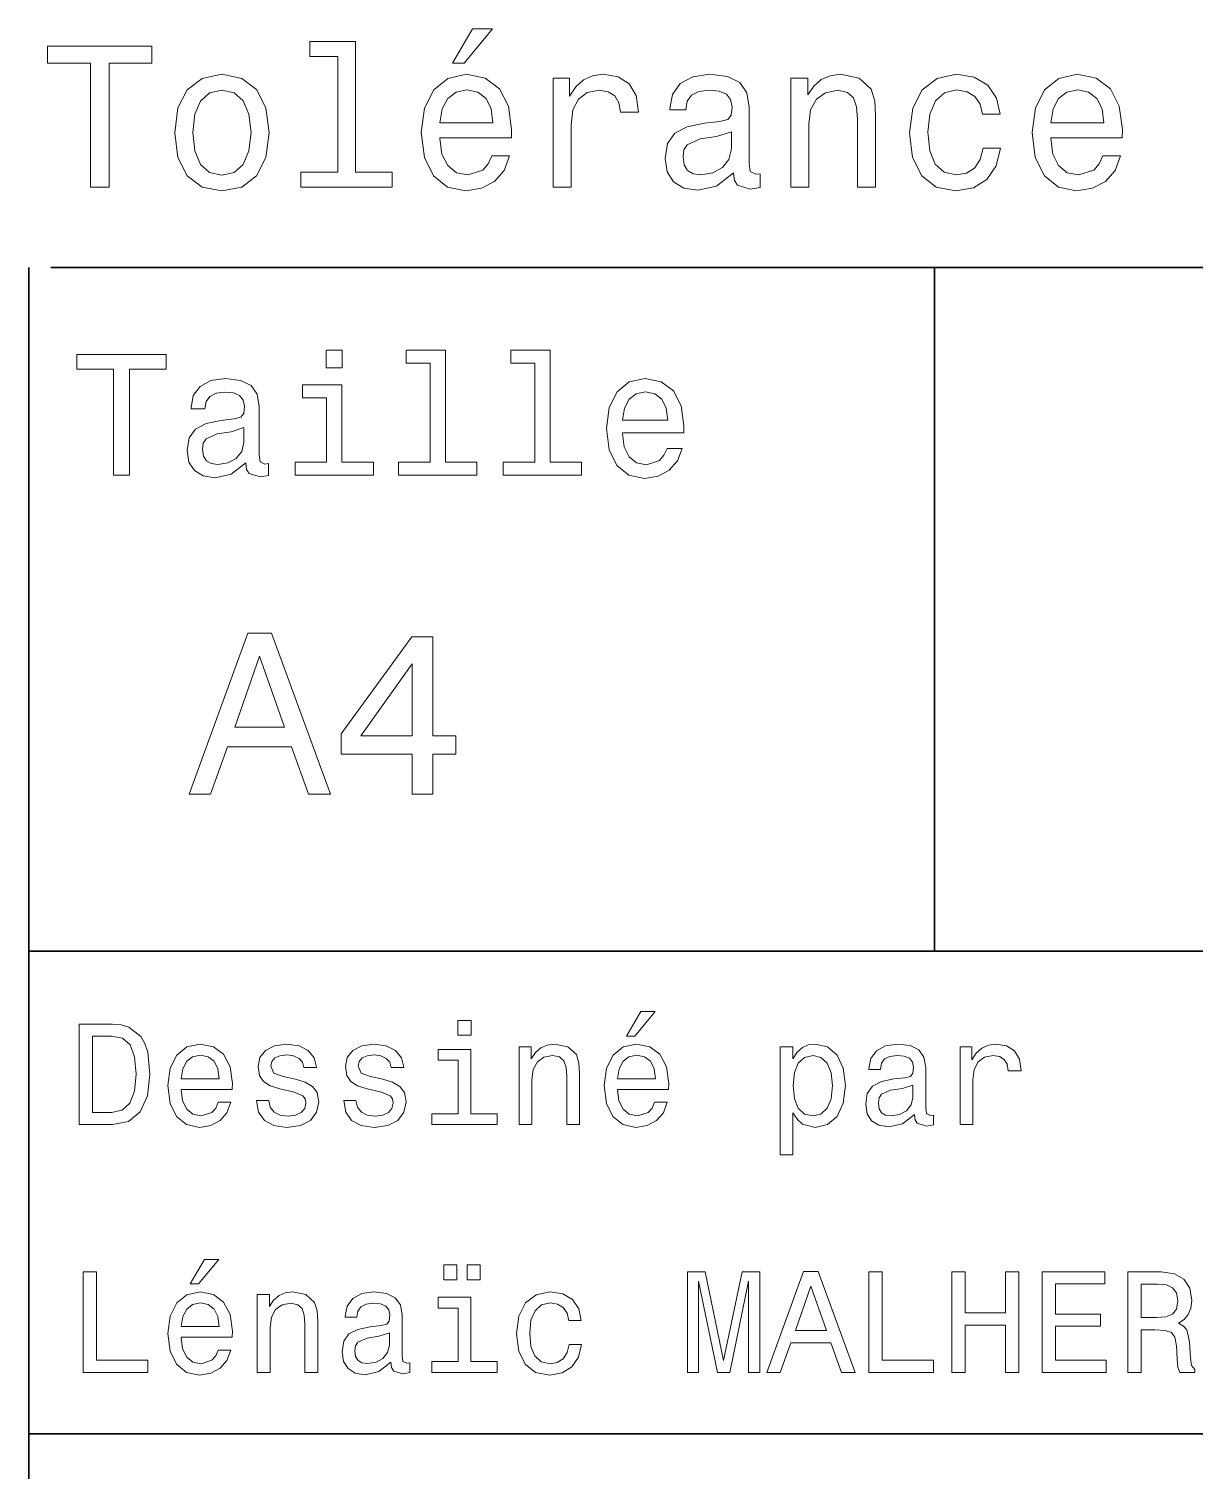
# Model space of a CAD drawing. Extents: x 0 to 297, y 0 to 210.
# Drawn here: x 97 to 125.98, y 40.08 to 75.93 of the extents above; entities that cross this region are included whole.
import ezdxf

# ---------------------------------------------------------------- set-up
doc = ezdxf.new("R2010")
doc.units = 0

msp = doc.modelspace()

# ---------------------------------------------------------------- linework, layer by layer
at = {"color": 7, "lineweight": 35}
for p, q in [((97, 10), (97, 70)), ((97.543045, 70), (287.54303, 70)), ((97, 53), (162, 53)), ((97, 41), (162, 41))]:
    msp.add_line(p, q, dxfattribs=at)
at = {"color": 7, "lineweight": 35, "ltscale": 0.425}
msp.add_line((119.5, 53), (119.5, 70), dxfattribs=at)
at = {"color": 7, "lineweight": 13}
for points in [[(107.523193, 75.074814), (107.82074, 75.074814), (108.521751, 75.932159), (108.027512, 75.932159)], [(98.53112, 71.998444), (98.995094, 71.998444), (98.995094, 75.074814), (100.054169, 75.074814), (100.054169, 75.498444), (97.466995, 75.498444), (97.466995, 75.074814), (98.53112, 75.074814)], [(104.673767, 75.246284), (104.673767, 72.371643), (103.760948, 72.371643), (103.760948, 71.998444), (106.025352, 71.998444), (106.025352, 72.371643), (105.117569, 72.371643), (105.117569, 75.619484), (103.977806, 75.619484), (103.977806, 75.246284)], [(100.624054, 73.350029), (100.70475, 72.734756), (100.936737, 72.280861), (101.304893, 71.998444), (101.799126, 71.902626), (102.288322, 71.998444), (102.656479, 72.275818), (102.888466, 72.729713), (102.974197, 73.350029), (102.888466, 73.965302), (102.656479, 74.424232), (102.288322, 74.701614), (101.799126, 74.802475), (101.304893, 74.701614), (100.936737, 74.419189), (100.70475, 73.965302)], [(107.215553, 73.223946), (108.990768, 73.223946), (108.995819, 73.430717), (108.915123, 74.010689), (108.693222, 74.444412), (108.340195, 74.706657), (107.871178, 74.802475), (107.412239, 74.701614), (107.059219, 74.419189), (106.832268, 73.960258), (106.751579, 73.355072), (106.827225, 72.734756), (107.054169, 72.280861), (107.402153, 71.998444), (107.856049, 71.902626), (108.24942, 71.968185), (108.572182, 72.139656), (108.809219, 72.411987), (108.945381, 72.775101), (108.506622, 72.775101), (108.415848, 72.573372), (108.284721, 72.422073), (107.911522, 72.301041), (107.624054, 72.356514), (107.407196, 72.533028), (107.265991, 72.820488), (107.215553, 73.208817)], [(110.029678, 71.998444), (110.47348, 71.998444), (110.47348, 73.546715), (110.518867, 73.919914), (110.655037, 74.187202), (110.876938, 74.348587), (111.174492, 74.40406), (111.396393, 74.368759), (111.56282, 74.267899), (111.663681, 74.096428), (111.698982, 73.864441), (112.147835, 73.864441), (112.087311, 74.272942), (111.920883, 74.565445), (111.643509, 74.741959), (111.265266, 74.802475), (111.008064, 74.762131), (110.786163, 74.66127), (110.589478, 74.489799), (110.433136, 74.257813), (110.433136, 74.706657), (110.029678, 74.706657)], [(114.508064, 72.351471), (114.508064, 72.336342), (114.533279, 72.164871), (114.608925, 72.043831), (114.926651, 71.948013), (115.173767, 71.988358), (115.173767, 72.331299), (115.067863, 72.31617), (114.926651, 72.381729), (114.901436, 72.583458), (114.901436, 73.985474), (114.840912, 74.343544), (114.664406, 74.595703), (114.356766, 74.747002), (113.92305, 74.802475), (113.49942, 74.741959), (113.186737, 74.570488), (112.990051, 74.3032), (112.924492, 73.950172), (112.924492, 73.919914), (113.322906, 73.919914), (113.358208, 74.131729), (113.469162, 74.283028), (113.650711, 74.373802), (113.907921, 74.409103), (114.155037, 74.383888), (114.331551, 74.308243), (114.437454, 74.177116), (114.472763, 73.99556), (114.452591, 73.783745), (114.371895, 73.677841), (114.170166, 73.627403), (113.791924, 73.587059), (113.358208, 73.496284), (113.050568, 73.3349), (112.869011, 73.082741), (112.813538, 72.709541), (112.863968, 72.376686), (113.020309, 72.12957), (113.272476, 71.973228), (113.620453, 71.917755), (114.089478, 72.023659)], [(115.935295, 71.998444), (116.379105, 71.998444), (116.379105, 73.561844), (116.424492, 73.919914), (116.57074, 74.182159), (116.797684, 74.343544), (117.100281, 74.40406), (117.342361, 74.35363), (117.493652, 74.217461), (117.569305, 73.990517), (117.594521, 73.687927), (117.594521, 71.998444), (118.038322, 71.998444), (118.038322, 73.778702), (118.01815, 74.136772), (117.927368, 74.434326), (117.629822, 74.706657), (117.165848, 74.802475), (116.908638, 74.767174), (116.69178, 74.671356), (116.50518, 74.509972), (116.358925, 74.293114), (116.358925, 74.706657), (115.935295, 74.706657)], [(120.696106, 73.80896), (121.134865, 73.80896), (121.044083, 74.212418), (120.827225, 74.530144), (120.489334, 74.72683), (120.050568, 74.802475), (119.566422, 74.701614), (119.198265, 74.419189), (118.966278, 73.960258), (118.88559, 73.344986), (118.961235, 72.734756), (119.188179, 72.280861), (119.546249, 71.998444), (120.035446, 71.902626), (120.469162, 71.978271), (120.807053, 72.190086), (121.039047, 72.522942), (121.139908, 72.966743), (120.716278, 72.966743), (120.640625, 72.684326), (120.49942, 72.472504), (120.297691, 72.341385), (120.050568, 72.301041), (119.742935, 72.3666), (119.521034, 72.568329), (119.384865, 72.896141), (119.339478, 73.360115), (119.384865, 73.814003), (119.526077, 74.141815), (119.753021, 74.343544), (120.050568, 74.414146), (120.31282, 74.368759), (120.509506, 74.252769), (120.640625, 74.061127)], [(122.395676, 73.223946), (124.170883, 73.223946), (124.175934, 73.430717), (124.095238, 74.010689), (123.873337, 74.444412), (123.520309, 74.706657), (123.051292, 74.802475), (122.592361, 74.701614), (122.239334, 74.419189), (122.01239, 73.960258), (121.931694, 73.355072), (122.007339, 72.734756), (122.234283, 72.280861), (122.582275, 71.998444), (123.036163, 71.902626), (123.429535, 71.968185), (123.752304, 72.139656), (123.989334, 72.411987), (124.125496, 72.775101), (123.686737, 72.775101), (123.595963, 72.573372), (123.464836, 72.422073), (123.091637, 72.301041), (122.804169, 72.356514), (122.587311, 72.533028), (122.446106, 72.820488), (122.395676, 73.208817)], [(101.07795, 73.355072), (101.123337, 73.80896), (101.264549, 74.136772), (101.491493, 74.338501), (101.799126, 74.409103), (102.101723, 74.338501), (102.328667, 74.141815), (102.469879, 73.80896), (102.520309, 73.355072), (102.469879, 72.896141), (102.328667, 72.563286), (102.101723, 72.361557), (101.799126, 72.295998), (101.491493, 72.361557), (101.264549, 72.563286), (101.123337, 72.896141)], [(107.215553, 73.597145), (107.271034, 73.945129), (107.407196, 74.202332), (107.613968, 74.358673), (107.886307, 74.414146), (108.153595, 74.358673), (108.360367, 74.202332), (108.48645, 73.945129), (108.531837, 73.597145)], [(122.395676, 73.597145), (122.451149, 73.945129), (122.587311, 74.202332), (122.794083, 74.358673), (123.066422, 74.414146), (123.33371, 74.358673), (123.540482, 74.202332), (123.666565, 73.945129), (123.711952, 73.597145)], [(114.457626, 72.946571), (114.39711, 72.684326), (114.235733, 72.48259), (113.993652, 72.351471), (113.696106, 72.306084), (113.504463, 72.331299), (113.368294, 72.411987), (113.282562, 72.5532), (113.257339, 72.749886), (113.277512, 72.926399), (113.358208, 73.052475), (113.680969, 73.193687), (114.089478, 73.254204), (114.457626, 73.375244)], [(99.102303, 64.837173), (99.5, 64.837173), (99.5, 67.47406), (100.407784, 67.47406), (100.407784, 67.837173), (98.190201, 67.837173), (98.190201, 67.47406), (99.102303, 67.47406)], [(104.786743, 67.940918), (104.384727, 67.940918), (104.384727, 67.508644), (104.786743, 67.508644)], [(106.969742, 67.621033), (106.969742, 65.157059), (106.187317, 65.157059), (106.187317, 64.837173), (108.128242, 64.837173), (108.128242, 65.157059), (107.350143, 65.157059), (107.350143, 67.940918), (106.373199, 67.940918), (106.373199, 67.621033)], [(109.572044, 67.621033), (109.572044, 65.157059), (108.789627, 65.157059), (108.789627, 64.837173), (110.730545, 64.837173), (110.730545, 65.157059), (109.952454, 65.157059), (109.952454, 67.940918), (108.975502, 67.940918), (108.975502, 67.621033)], [(102.387611, 65.139771), (102.387611, 65.126801), (102.409225, 64.979828), (102.47406, 64.876076), (102.746399, 64.793945), (102.958214, 64.828529), (102.958214, 65.122475), (102.867432, 65.109505), (102.746399, 65.165703), (102.724785, 65.338615), (102.724785, 66.540344), (102.672913, 66.84726), (102.521614, 67.0634), (102.257927, 67.193085), (101.886169, 67.240631), (101.523056, 67.188759), (101.255043, 67.041786), (101.086456, 66.812675), (101.030258, 66.510086), (101.030258, 66.484146), (101.371758, 66.484146), (101.402016, 66.665703), (101.497116, 66.795387), (101.65274, 66.873199), (101.873199, 66.903458), (102.085014, 66.881844), (102.236313, 66.817001), (102.327087, 66.704605), (102.357346, 66.548988), (102.340057, 66.367432), (102.270897, 66.276657), (102.097984, 66.233429), (101.773773, 66.198845), (101.402016, 66.121033), (101.138329, 65.982704), (100.982712, 65.766571), (100.935158, 65.446686), (100.978386, 65.161385), (101.112389, 64.949562), (101.328529, 64.815559), (101.626801, 64.768013), (102.028816, 64.858788)], [(104.773773, 65.157059), (104.773773, 67.080688), (103.796829, 67.080688), (103.796829, 66.756485), (104.393372, 66.756485), (104.393372, 65.157059), (103.615273, 65.157059), (103.615273, 64.837173), (105.560516, 64.837173), (105.560516, 65.157059)], [(111.750717, 65.887604), (113.272339, 65.887604), (113.276657, 66.064842), (113.207497, 66.561958), (113.017288, 66.933716), (112.714699, 67.158501), (112.312683, 67.240631), (111.919312, 67.154175), (111.616714, 66.912102), (111.422188, 66.51873), (111.353027, 66), (111.41787, 65.4683), (111.612396, 65.079247), (111.91066, 64.837173), (112.299713, 64.755043), (112.636887, 64.811234), (112.913544, 64.958214), (113.116714, 65.191643), (113.233429, 65.502876), (112.857346, 65.502876), (112.779541, 65.329971), (112.667145, 65.200287), (112.34726, 65.096542), (112.100868, 65.144089), (111.914986, 65.295387), (111.793945, 65.541786), (111.750717, 65.874634)], [(111.750717, 66.207489), (111.798271, 66.50576), (111.914986, 66.726219), (112.092216, 66.860229), (112.325653, 66.907776), (112.554756, 66.860229), (112.731987, 66.726219), (112.840057, 66.50576), (112.878967, 66.207489)], [(102.344383, 65.649857), (102.292511, 65.425072), (102.154182, 65.252159), (101.946686, 65.139771), (101.691643, 65.100861), (101.527374, 65.122475), (101.41066, 65.191643), (101.337173, 65.312675), (101.315559, 65.481262), (101.332855, 65.632561), (101.402016, 65.740631), (101.678673, 65.861671), (102.028816, 65.913544), (102.344383, 66.017288)], [(100.982712, 56.9049), (101.51297, 56.9049), (101.933716, 58.080692), (103.530258, 58.080692), (103.951012, 56.9049), (104.492798, 56.9049), (103.028816, 60.910664), (102.440926, 60.910664)], [(106.521614, 56.9049), (107.040344, 56.9049), (107.040344, 57.896255), (107.610954, 57.896255), (107.610954, 58.357349), (107.040344, 58.357349), (107.040344, 60.818443), (106.515854, 60.818443), (104.763687, 58.403458), (104.763687, 57.896255), (106.521614, 57.896255)], [(102.118156, 58.570606), (102.734871, 60.334293), (103.351585, 58.570606)], [(105.247841, 58.357349), (106.521614, 60.149857), (106.521614, 58.357349)], [(107.992798, 51.27702), (107.657784, 51.27702), (107.657784, 50.916786), (107.992798, 50.916786)], [(111.84726, 50.88797), (112.059799, 50.88797), (112.560516, 51.500362), (112.207489, 51.500362)], [(99.080688, 51.190563), (98.248558, 51.190563), (98.248558, 48.690563), (99.080688, 48.690563), (99.473343, 48.769814), (99.765129, 49.011169), (99.945244, 49.40382), (100.010086, 49.940563), (99.952446, 50.488113), (99.880402, 50.70425), (99.779541, 50.877163), (99.487755, 51.111313), (99.296829, 51.168949)], [(99.055473, 50.891571), (99.329254, 50.837536), (99.516571, 50.671829), (99.628242, 50.376442), (99.664268, 49.940563), (99.624641, 49.519093), (99.51297, 49.223705), (99.322044, 49.047192), (99.055473, 48.989555), (98.583572, 48.989555), (98.583572, 50.891571)], [(100.784584, 49.565922), (102.052597, 49.565922), (102.056198, 49.713619), (101.998558, 50.127884), (101.840057, 50.437683), (101.587898, 50.625), (101.252884, 50.693443), (100.925072, 50.621399), (100.672913, 50.41967), (100.510803, 50.091862), (100.453171, 49.659584), (100.507202, 49.216499), (100.669312, 48.892292), (100.91787, 48.690563), (101.242073, 48.62212), (101.523056, 48.668949), (101.753601, 48.791428), (101.922913, 48.98595), (102.020172, 49.245319), (101.706772, 49.245319), (101.64193, 49.101227), (101.548271, 48.993156), (101.2817, 48.9067), (101.07637, 48.946327), (100.921471, 49.072407), (100.820602, 49.27774), (100.784584, 49.555115)], [(103.623199, 49.818085), (103.317001, 49.890129), (103.090057, 49.972984), (103.014412, 50.142292), (103.036026, 50.261169), (103.111671, 50.347622), (103.234146, 50.401657), (103.41066, 50.423271), (103.579971, 50.401657), (103.713257, 50.336815), (103.799713, 50.239555), (103.835732, 50.109871), (104.145531, 50.109871), (104.145531, 50.117077), (104.091499, 50.351227), (103.943802, 50.534943), (103.713257, 50.650219), (103.41066, 50.693443), (103.104469, 50.650219), (102.881126, 50.531342), (102.740631, 50.354828), (102.697403, 50.131485), (102.729828, 49.915348), (102.830688, 49.76405), (102.996399, 49.655983), (103.237755, 49.580334), (103.590775, 49.493877), (103.806915, 49.40382), (103.864555, 49.331772), (103.886169, 49.223705), (103.853745, 49.09042), (103.767288, 48.989555), (103.626801, 48.924713), (103.439484, 48.903099), (103.241356, 48.924713), (103.09726, 49.000362), (103, 49.122841), (102.960373, 49.292149), (102.654175, 49.292149), (102.704613, 49.003963), (102.852303, 48.795029), (103.086456, 48.668949), (103.41066, 48.62212), (103.749283, 48.668949), (103.997841, 48.795029), (104.149139, 48.996758), (104.203171, 49.259727), (104.163544, 49.486671), (104.051872, 49.641571), (103.868156, 49.742435)], [(105.791786, 49.818085), (105.485588, 49.890129), (105.258644, 49.972984), (105.182999, 50.142292), (105.204613, 50.261169), (105.280258, 50.347622), (105.40274, 50.401657), (105.579254, 50.423271), (105.748558, 50.401657), (105.881844, 50.336815), (105.9683, 50.239555), (106.004326, 50.109871), (106.314117, 50.109871), (106.314117, 50.117077), (106.260086, 50.351227), (106.112396, 50.534943), (105.881844, 50.650219), (105.579254, 50.693443), (105.273056, 50.650219), (105.049713, 50.531342), (104.909225, 50.354828), (104.865997, 50.131485), (104.898415, 49.915348), (104.999283, 49.76405), (105.164986, 49.655983), (105.406342, 49.580334), (105.759369, 49.493877), (105.975502, 49.40382), (106.033142, 49.331772), (106.054756, 49.223705), (106.022339, 49.09042), (105.935883, 48.989555), (105.795387, 48.924713), (105.60807, 48.903099), (105.409943, 48.924713), (105.265854, 49.000362), (105.168587, 49.122841), (105.12896, 49.292149), (104.822769, 49.292149), (104.873199, 49.003963), (105.020897, 48.795029), (105.255043, 48.668949), (105.579254, 48.62212), (105.91787, 48.668949), (106.166428, 48.795029), (106.317726, 48.996758), (106.371758, 49.259727), (106.33213, 49.486671), (106.220459, 49.641571), (106.036743, 49.742435)], [(107.981987, 48.957134), (107.981987, 50.560158), (107.16787, 50.560158), (107.16787, 50.289986), (107.664986, 50.289986), (107.664986, 48.957134), (107.016571, 48.957134), (107.016571, 48.690563), (108.637611, 48.690563), (108.637611, 48.957134)], [(109.181557, 48.690563), (109.498558, 48.690563), (109.498558, 49.807278), (109.530983, 50.063042), (109.635445, 50.250362), (109.797546, 50.365635), (110.013687, 50.408863), (110.1866, 50.372841), (110.29467, 50.275578), (110.348701, 50.113472), (110.366714, 49.897335), (110.366714, 48.690563), (110.683716, 48.690563), (110.683716, 49.962177), (110.669312, 50.217941), (110.604469, 50.430477), (110.39193, 50.625), (110.060516, 50.693443), (109.876801, 50.668228), (109.721901, 50.599785), (109.588615, 50.484512), (109.484146, 50.329613), (109.484146, 50.625), (109.181557, 50.625)], [(111.627518, 49.565922), (112.895531, 49.565922), (112.899132, 49.713619), (112.841499, 50.127884), (112.682999, 50.437683), (112.430832, 50.625), (112.095825, 50.693443), (111.768013, 50.621399), (111.515854, 50.41967), (111.353745, 50.091862), (111.296112, 49.659584), (111.350143, 49.216499), (111.512245, 48.892292), (111.760803, 48.690563), (112.085014, 48.62212), (112.365997, 48.668949), (112.596542, 48.791428), (112.765854, 48.98595), (112.863113, 49.245319), (112.549713, 49.245319), (112.484871, 49.101227), (112.391212, 48.993156), (112.124641, 48.9067), (111.919312, 48.946327), (111.764412, 49.072407), (111.663544, 49.27774), (111.627518, 49.555115)], [(115.986313, 50.326012), (115.986313, 50.625), (115.669312, 50.625), (115.669312, 47.941284), (115.986313, 47.941284), (115.986313, 48.98595), (116.097984, 48.816643), (116.22406, 48.704971), (116.541069, 48.62212), (116.843658, 48.690563), (117.081413, 48.895893), (117.236313, 49.2201), (117.293945, 49.659584), (117.236313, 50.095463), (117.081413, 50.41967), (116.843658, 50.621399), (116.541069, 50.693443), (116.368156, 50.671829), (116.220459, 50.603386), (116.094383, 50.488113)], [(119.005043, 48.942726), (119.005043, 48.931919), (119.023056, 48.809441), (119.077087, 48.722984), (119.304031, 48.654541), (119.480545, 48.683357), (119.480545, 48.928314), (119.4049, 48.917507), (119.304031, 48.96434), (119.286026, 49.108429), (119.286026, 50.109871), (119.242798, 50.365635), (119.116714, 50.54575), (118.896973, 50.65382), (118.587173, 50.693443), (118.284584, 50.650219), (118.061241, 50.52774), (117.920746, 50.336815), (117.873917, 50.084656), (117.873917, 50.063042), (118.158501, 50.063042), (118.183716, 50.21434), (118.26297, 50.322407), (118.392654, 50.387249), (118.57637, 50.412464), (118.752884, 50.394455), (118.878967, 50.34042), (118.954613, 50.246758), (118.979828, 50.117077), (118.965416, 49.965778), (118.907784, 49.890129), (118.763687, 49.854107), (118.493515, 49.825291), (118.183716, 49.760448), (117.963974, 49.645176), (117.834297, 49.465057), (117.79467, 49.19849), (117.830688, 48.960735), (117.942368, 48.784222), (118.122482, 48.67255), (118.37104, 48.632927), (118.706055, 48.708576)], [(120.143372, 48.690563), (120.460373, 48.690563), (120.460373, 49.796471), (120.492798, 50.063042), (120.590057, 50.253963), (120.748558, 50.369236), (120.961098, 50.408863), (121.119598, 50.383648), (121.238472, 50.3116), (121.310516, 50.189121), (121.335739, 50.023415), (121.656342, 50.023415), (121.613113, 50.315205), (121.49424, 50.524136), (121.296112, 50.650219), (121.02594, 50.693443), (120.842224, 50.664627), (120.683716, 50.592579), (120.543228, 50.4701), (120.431557, 50.304398), (120.431557, 50.625), (120.143372, 50.625)], [(100.784584, 49.832493), (100.824211, 50.081055), (100.921471, 50.264771), (101.069168, 50.376442), (101.263687, 50.416069), (101.454613, 50.376442), (101.602303, 50.264771), (101.69236, 50.081055), (101.724785, 49.832493)], [(111.627518, 49.832493), (111.667145, 50.081055), (111.764412, 50.264771), (111.912102, 50.376442), (112.106628, 50.416069), (112.297546, 50.376442), (112.445244, 50.264771), (112.535301, 50.081055), (112.567726, 49.832493)], [(116.48703, 48.9067), (116.274498, 48.953533), (116.119598, 49.097622), (116.022339, 49.331772), (115.989914, 49.659584), (116.022339, 49.983791), (116.119598, 50.217941), (116.274498, 50.358429), (116.48703, 50.408863), (116.681557, 50.358429), (116.836456, 50.21434), (116.933716, 49.98019), (116.969742, 49.659584), (116.933716, 49.335377), (116.836456, 49.097622), (116.681557, 48.953533)], [(118.969025, 49.367798), (118.925797, 49.180477), (118.810516, 49.036385), (118.637611, 48.942726), (118.425072, 48.910305), (118.288185, 48.928314), (118.190926, 48.98595), (118.129684, 49.086815), (118.111671, 49.227306), (118.126083, 49.353386), (118.183716, 49.443443), (118.414268, 49.544312), (118.706055, 49.587536), (118.969025, 49.673992)], [(101.004326, 44.728386), (101.216858, 44.728386), (101.717583, 45.340778), (101.364555, 45.340778)], [(107.311958, 44.82925), (107.632568, 44.82925), (107.632568, 45.200287), (107.311958, 45.200287)], [(107.89193, 44.82925), (108.21254, 44.82925), (108.21254, 45.200287), (107.89193, 45.200287)], [(98.353027, 42.530979), (99.959656, 42.530979), (99.959656, 42.833572), (98.684441, 42.833572), (98.684441, 45.030979), (98.353027, 45.030979)], [(113.363831, 42.530979), (113.641212, 42.530979), (113.641212, 44.80043), (114.109512, 42.530979), (114.419312, 42.530979), (114.884003, 44.80043), (114.884003, 42.530979), (115.164986, 42.530979), (115.164986, 45.030979), (114.725502, 45.030979), (114.264404, 42.826366), (113.806915, 45.030979), (113.363831, 45.030979)], [(115.337898, 42.530979), (115.669312, 42.530979), (115.932281, 43.26585), (116.930115, 43.26585), (117.193085, 42.530979), (117.5317, 42.530979), (116.616714, 45.03458), (116.249283, 45.03458)], [(117.870316, 42.530979), (119.476944, 42.530979), (119.476944, 42.833572), (118.201729, 42.833572), (118.201729, 45.030979), (117.870316, 45.030979)], [(119.934441, 42.530979), (120.269455, 42.530979), (120.269455, 43.70533), (121.270897, 43.70533), (121.270897, 42.530979), (121.60231, 42.530979), (121.60231, 45.030979), (121.270897, 45.030979), (121.270897, 44.011528), (120.269455, 44.011528), (120.269455, 45.030979), (119.934441, 45.030979)], [(122.182281, 42.530979), (123.767296, 42.530979), (123.767296, 42.833572), (122.513687, 42.833572), (122.513687, 43.680115), (123.630402, 43.680115), (123.630402, 43.979107), (122.513687, 43.979107), (122.513687, 44.728386), (123.73848, 44.728386), (123.73848, 45.030979), (122.182281, 45.030979)], [(124.304039, 42.530979), (124.639053, 42.530979), (124.639053, 43.586456), (124.98127, 43.586456), (125.233429, 43.575649), (125.391937, 43.525215), (125.478394, 43.406338), (125.514412, 43.193802), (125.532425, 42.869595), (125.554039, 42.657059), (125.597267, 42.530979), (125.97551, 42.530979), (125.97551, 42.599422), (125.892654, 42.700287), (125.863838, 42.887608), (125.838623, 43.291065), (125.777382, 43.590057), (125.694527, 43.683716), (125.564842, 43.752159), (125.708939, 43.842216), (125.809799, 43.9683), (125.874641, 44.126801), (125.896255, 44.317722), (125.845825, 44.620316), (125.701736, 44.84726), (125.463982, 44.98415), (125.139771, 45.030979), (124.304039, 45.030979)], [(100.784584, 43.406338), (102.052597, 43.406338), (102.056198, 43.554035), (101.998558, 43.9683), (101.840057, 44.278099), (101.587898, 44.465416), (101.252884, 44.533859), (100.925072, 44.461815), (100.672913, 44.260086), (100.510803, 43.932278), (100.453171, 43.5), (100.507202, 43.056915), (100.669312, 42.732708), (100.91787, 42.530979), (101.242073, 42.462536), (101.523056, 42.509365), (101.753601, 42.631844), (101.922913, 42.826366), (102.020172, 43.085735), (101.706772, 43.085735), (101.64193, 42.941643), (101.548271, 42.833572), (101.2817, 42.747116), (101.07637, 42.786743), (100.921471, 42.912823), (100.820602, 43.118156), (100.784584, 43.395531)], [(102.675797, 42.530979), (102.992798, 42.530979), (102.992798, 43.647694), (103.025215, 43.903458), (103.129684, 44.090778), (103.291786, 44.206051), (103.507927, 44.249279), (103.680832, 44.213257), (103.788902, 44.115993), (103.842941, 43.953888), (103.860954, 43.737751), (103.860954, 42.530979), (104.177956, 42.530979), (104.177956, 43.802593), (104.163544, 44.058357), (104.098701, 44.270893), (103.886169, 44.465416), (103.554756, 44.533859), (103.37104, 44.508644), (103.216141, 44.440201), (103.082855, 44.324928), (102.978386, 44.170029), (102.978386, 44.465416), (102.675797, 44.465416)], [(105.993515, 42.783142), (105.993515, 42.772335), (106.011528, 42.649857), (106.065559, 42.5634), (106.292511, 42.494957), (106.469025, 42.523773), (106.469025, 42.76873), (106.393372, 42.757923), (106.292511, 42.804756), (106.274498, 42.948845), (106.274498, 43.950287), (106.23127, 44.206051), (106.105186, 44.386166), (105.885445, 44.494236), (105.575645, 44.533859), (105.273056, 44.490635), (105.049713, 44.368156), (104.909225, 44.177231), (104.862396, 43.925072), (104.862396, 43.903458), (105.146973, 43.903458), (105.172188, 44.054756), (105.251442, 44.162823), (105.381126, 44.227665), (105.564842, 44.25288), (105.741356, 44.234871), (105.867432, 44.180836), (105.943085, 44.087173), (105.9683, 43.957493), (105.953888, 43.806194), (105.896255, 43.730545), (105.752159, 43.694523), (105.481987, 43.665707), (105.172188, 43.600864), (104.952454, 43.485592), (104.822769, 43.305473), (104.783142, 43.038906), (104.819168, 42.801151), (104.93084, 42.624638), (105.110954, 42.512966), (105.359512, 42.473343), (105.694527, 42.548992)], [(110.413544, 43.824207), (110.726944, 43.824207), (110.662102, 44.112392), (110.507202, 44.339336), (110.265854, 44.479828), (109.952454, 44.533859), (109.606628, 44.461815), (109.343658, 44.260086), (109.177956, 43.932278), (109.120316, 43.492794), (109.174355, 43.056915), (109.336456, 42.732708), (109.592216, 42.530979), (109.941643, 42.462536), (110.251442, 42.516571), (110.492798, 42.667866), (110.658501, 42.905621), (110.730545, 43.222622), (110.427956, 43.222622), (110.373917, 43.020893), (110.273056, 42.869595), (110.12896, 42.775936), (109.952454, 42.747116), (109.732712, 42.793949), (109.574203, 42.938038), (109.476944, 43.172188), (109.444527, 43.503601), (109.476944, 43.827808), (109.577812, 44.061958), (109.739914, 44.206051), (109.952454, 44.256485), (110.139771, 44.224064), (110.280258, 44.141209), (110.373917, 44.004322)], [(116.047546, 43.572044), (116.432999, 44.674351), (116.818443, 43.572044)], [(125.046112, 44.724785), (125.265854, 44.703171), (125.420753, 44.634727), (125.518013, 44.508644), (125.550438, 44.310516), (125.514412, 44.101585), (125.417152, 43.975502), (125.251442, 43.910664), (125.024498, 43.892651), (124.639053, 43.892651), (124.639053, 44.724785)], [(100.784584, 43.672909), (100.824211, 43.921471), (100.921471, 44.105186), (101.069168, 44.216858), (101.263687, 44.256485), (101.454613, 44.216858), (101.602303, 44.105186), (101.69236, 43.921471), (101.724785, 43.672909)], [(107.981987, 42.79755), (107.981987, 44.400574), (107.16787, 44.400574), (107.16787, 44.130402), (107.664986, 44.130402), (107.664986, 42.79755), (107.016571, 42.79755), (107.016571, 42.530979), (108.637611, 42.530979), (108.637611, 42.79755)], [(105.957497, 43.208214), (105.914268, 43.020893), (105.798988, 42.876801), (105.626083, 42.783142), (105.413544, 42.750721), (105.276657, 42.76873), (105.179398, 42.826366), (105.118156, 42.927231), (105.100143, 43.067722), (105.114555, 43.193802), (105.172188, 43.283859), (105.40274, 43.384727), (105.694527, 43.427952), (105.957497, 43.514408)]]:
    msp.add_lwpolyline(points, close=True, dxfattribs=at)

doc.saveas('drawing.dxf')
